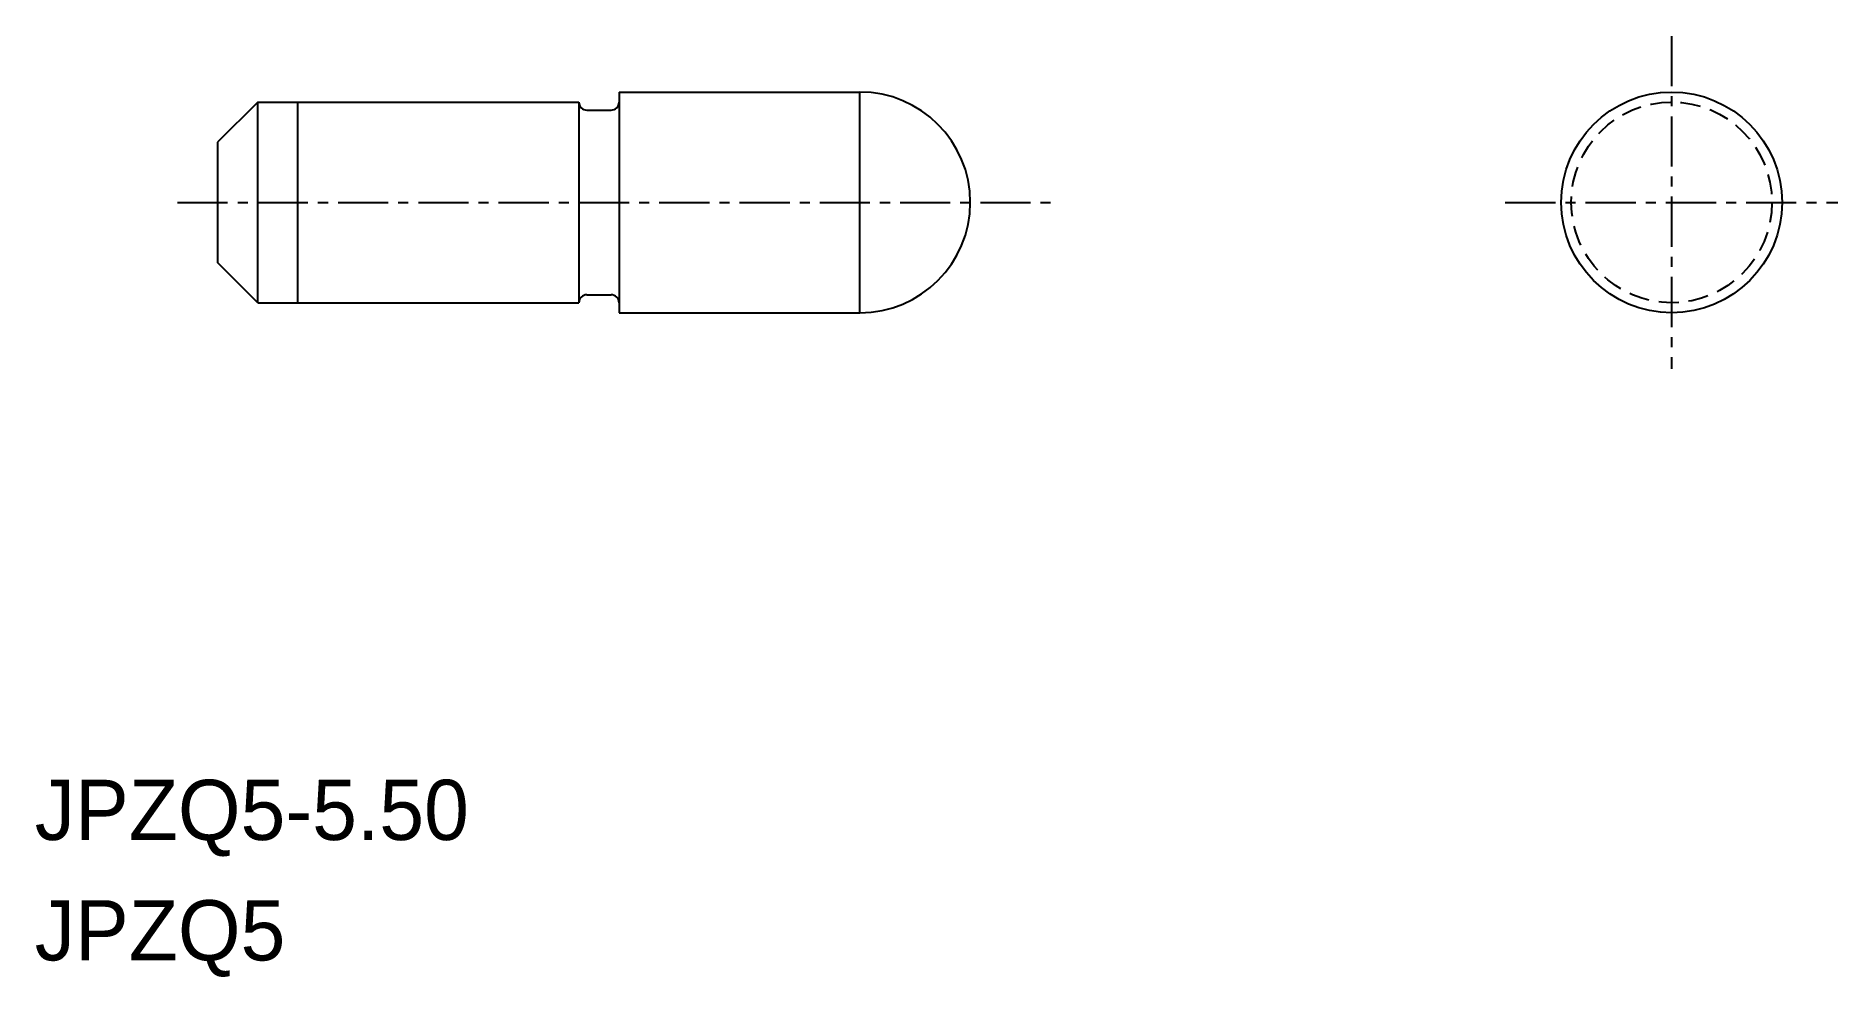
# Model space of a CAD drawing. Extents: x -1798.7 to -1753.9, y -538 to -514.6.
import ezdxf

# ---------------------------------------------------------------- set-up
doc = ezdxf.new("R2010")
doc.units = 0
doc.linetypes.add('CENTER', pattern=[2, 1.25, -0.25, 0.25, -0.25])
doc.linetypes.add('DASHED', pattern=[0.75, 0.5, -0.25])
doc.layers.get('0').update_dxf_attribs({"linetype": 'CONTINUOUS'})
doc.layers.add('CENTER', color=1, linetype='CENTER')

msp = doc.modelspace()

# ---------------------------------------------------------------- linework, layer by layer
at = {"color": 7, "linetype": 'CONTINUOUS'}
for p, q in [((-1793.219, -516.198), (-1794.219, -517.198)), ((-1793.219, -516.198), (-1785.219, -516.198)), ((-1793.219, -521.198), (-1793.219, -516.198)), ((-1792.219, -521.198), (-1792.219, -516.198)), ((-1785.219, -516.198), (-1785.219, -521.198)), ((-1784.219, -515.948), (-1778.219, -515.948)), ((-1784.219, -515.948), (-1784.219, -521.448)), ((-1785.019, -516.398), (-1784.419, -516.398)), ((-1794.219, -517.198), (-1794.219, -520.198)), ((-1793.219, -521.198), (-1794.219, -520.198)), ((-1785.019, -520.998), (-1784.419, -520.998)), ((-1793.219, -521.198), (-1785.219, -521.198)), ((-1784.219, -521.448), (-1778.219, -521.448))]:
    msp.add_line(p, q, dxfattribs=at)
at = {"linetype": 'CONTINUOUS'}
msp.add_line((-1778.219, -521.448), (-1778.219, -515.948), dxfattribs=at)
msp.add_circle((-1757.999, -518.698), 2.75, dxfattribs=at)
at = {"color": 3, "linetype": 'DASHED'}
msp.add_circle((-1757.999, -518.698), 2.5, dxfattribs=at)
at = {"color": 7, "linetype": 'CONTINUOUS'}
for centre, start, end in [((-1785.019, -516.198), 180, 270), ((-1784.419, -516.198), 270, 0), ((-1785.019, -521.198), 90, 180), ((-1784.419, -521.198), 0, 90)]:
    msp.add_arc(centre, 0.2, start, end, dxfattribs=at)
at = {"linetype": 'CONTINUOUS'}
msp.add_arc((-1778.219, -518.698), 2.75, 270, 90, dxfattribs=at)
at = {"layer": 'CENTER', "color": 1, "linetype": 'CENTER'}
for p, q in [((-1757.999, -514.554), (-1757.999, -522.841)), ((-1795.219, -518.698), (-1773.313, -518.698)), ((-1762.143, -518.698), (-1753.856, -518.698))]:
    msp.add_line(p, q, dxfattribs=at)

# ---------------------------------------------------------------- texts
for s, p in [('JPZQ5-5.50', (-1798.774, -534.58)), ('JPZQ5', (-1798.774, -537.58))]:
    msp.add_text(s, height=1.5).set_placement(p)

doc.saveas('drawing.dxf')
